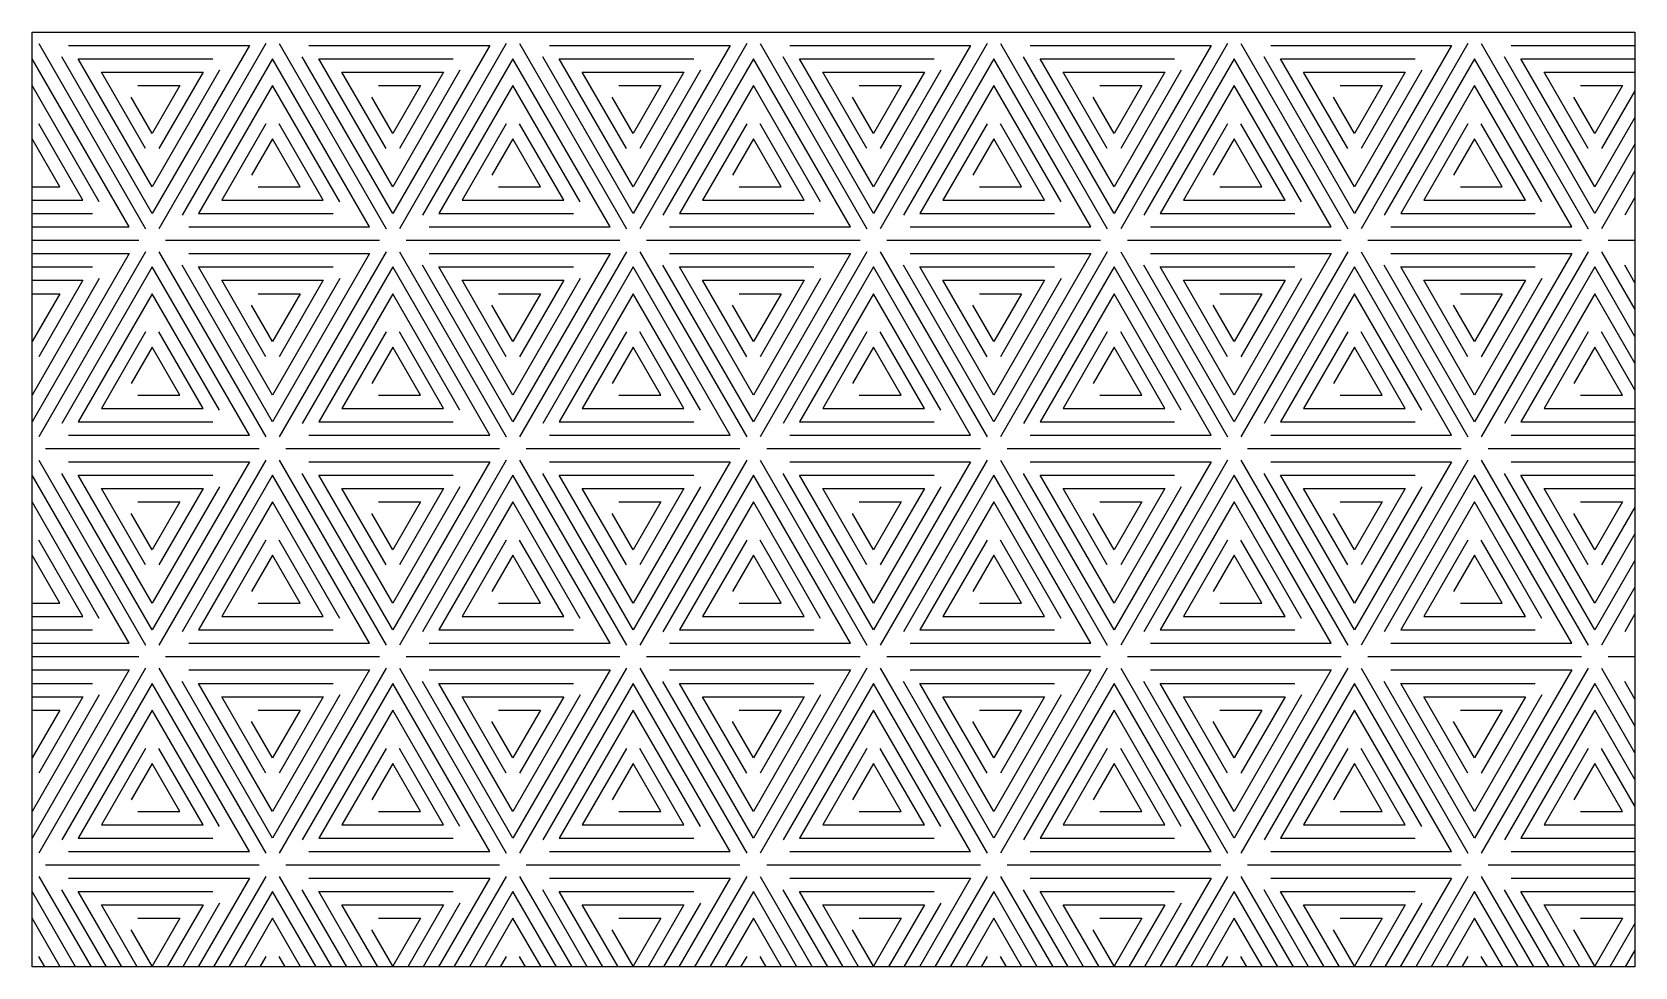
# Model space of a CAD drawing. Header units: millimetres. Extents: x 0 to 120, y 0 to 70.
import ezdxf

# ---------------------------------------------------------------- set-up
doc = ezdxf.new("R2010")
doc.units = ezdxf.units.MM
doc.layers.add('CUT', color=1, linetype='CONTINUOUS')

msp = doc.modelspace()

# ---------------------------------------------------------------- linework, layer by layer
at = {"layer": 'CUT'}
for p, q in [((1, 70), (17, 70)), ((19, 70), (35, 70)), ((37, 70), (53, 70)), ((55, 70), (71, 70)), ((73, 70), (89, 70)), ((91, 70), (107, 70)), ((109, 70), (120, 70)), ((0.5, 69.134), (8.5, 55.2776)), ((17.5, 69.134), (9.5, 55.2776)), ((18.5, 69.134), (26.5, 55.2776)), ((35.5, 69.134), (27.5, 55.2776)), ((36.5, 69.134), (44.5, 55.2776)), ((53.5, 69.134), (45.5, 55.2776)), ((54.5, 69.134), (62.5, 55.2776)), ((71.5, 69.134), (63.5, 55.2776)), ((72.5, 69.134), (80.5, 55.2776)), ((89.5, 69.134), (81.5, 55.2776)), ((90.5, 69.134), (98.5, 55.2776)), ((107.5, 69.134), (99.5, 55.2776)), ((108.5, 69.134), (116.5, 55.2776)), ((110.7321, 69), (120, 69)), ((120, 65.6077), (117.5, 61.2776)), ((120, 59.6077), (117.5, 55.2776)), ((120, 57.6077), (119.2321, 56.2776)), ((0, 56.4115), (4.5359, 56.4115)), ((0, 54.4115), (8, 54.4115)), ((10, 54.4115), (26, 54.4115)), ((28, 54.4115), (44, 54.4115)), ((46, 54.4115), (62, 54.4115)), ((64, 54.4115), (80, 54.4115)), ((82, 54.4115), (98, 54.4115)), ((100, 54.4115), (116, 54.4115)), ((118, 54.4115), (120, 54.4115)), ((8.5, 53.5455), (0.5, 39.6891)), ((9.5, 53.5455), (17.5, 39.6891)), ((26.5, 53.5455), (18.5, 39.6891)), ((27.5, 53.5455), (35.5, 39.6891)), ((44.5, 53.5455), (36.5, 39.6891)), ((45.5, 53.5455), (53.5, 39.6891)), ((62.5, 53.5455), (54.5, 39.6891)), ((63.5, 53.5455), (71.5, 39.6891)), ((80.5, 53.5455), (72.5, 39.6891)), ((81.5, 53.5455), (89.5, 39.6891)), ((98.5, 53.5455), (90.5, 39.6891)), ((99.5, 53.5455), (107.5, 39.6891)), ((116.5, 53.5455), (108.5, 39.6891)), ((117.5, 53.5455), (120, 49.2154)), ((0, 52.4115), (4.5359, 52.4115)), ((120, 51.2154), (119.2321, 52.5455)), ((120, 43.2154), (117.5, 47.5455)), ((110.7321, 39.8231), (120, 39.8231)), ((1, 38.8231), (17, 38.8231)), ((19, 38.8231), (35, 38.8231)), ((37, 38.8231), (53, 38.8231)), ((55, 38.8231), (71, 38.8231)), ((73, 38.8231), (89, 38.8231)), ((91, 38.8231), (107, 38.8231)), ((109, 38.8231), (120, 38.8231)), ((0.5, 37.9571), (8.5, 24.1007)), ((17.5, 37.9571), (9.5, 24.1007)), ((18.5, 37.9571), (26.5, 24.1007)), ((35.5, 37.9571), (27.5, 24.1007)), ((36.5, 37.9571), (44.5, 24.1007)), ((53.5, 37.9571), (45.5, 24.1007)), ((54.5, 37.9571), (62.5, 24.1007)), ((71.5, 37.9571), (63.5, 24.1007)), ((72.5, 37.9571), (80.5, 24.1007)), ((89.5, 37.9571), (81.5, 24.1007)), ((90.5, 37.9571), (98.5, 24.1007)), ((107.5, 37.9571), (99.5, 24.1007)), ((108.5, 37.9571), (116.5, 24.1007)), ((110.7321, 37.8231), (120, 37.8231)), ((120, 34.4308), (117.5, 30.1007)), ((120, 28.4308), (117.5, 24.1007)), ((120, 26.4308), (119.2321, 25.1007)), ((0, 25.2346), (4.5359, 25.2346)), ((0, 23.2346), (8, 23.2346)), ((10, 23.2346), (26, 23.2346)), ((28, 23.2346), (44, 23.2346)), ((46, 23.2346), (62, 23.2346)), ((64, 23.2346), (80, 23.2346)), ((82, 23.2346), (98, 23.2346)), ((100, 23.2346), (116, 23.2346)), ((118, 23.2346), (120, 23.2346)), ((8.5, 22.3686), (0.5, 8.5122)), ((9.5, 22.3686), (17.5, 8.5122)), ((26.5, 22.3686), (18.5, 8.5122)), ((27.5, 22.3686), (35.5, 8.5122)), ((44.5, 22.3686), (36.5, 8.5122)), ((45.5, 22.3686), (53.5, 8.5122)), ((62.5, 22.3686), (54.5, 8.5122)), ((63.5, 22.3686), (71.5, 8.5122)), ((80.5, 22.3686), (72.5, 8.5122)), ((81.5, 22.3686), (89.5, 8.5122)), ((98.5, 22.3686), (90.5, 8.5122)), ((99.5, 22.3686), (107.5, 8.5122)), ((116.5, 22.3686), (108.5, 8.5122)), ((117.5, 22.3686), (120, 18.0385)), ((0, 21.2346), (4.5359, 21.2346)), ((120, 20.0385), (119.2321, 21.3686)), ((120, 12.0385), (117.5, 16.3686)), ((110.7321, 8.6462), (120, 8.6462)), ((1, 7.6462), (17, 7.6462)), ((19, 7.6462), (35, 7.6462)), ((37, 7.6462), (53, 7.6462)), ((55, 7.6462), (71, 7.6462)), ((73, 7.6462), (89, 7.6462)), ((91, 7.6462), (107, 7.6462)), ((109, 7.6462), (120, 7.6462)), ((0.5, 6.7801), (4.4145, 0)), ((17.5, 6.7801), (13.5855, 0)), ((18.5, 6.7801), (22.4145, 0)), ((35.5, 6.7801), (31.5855, 0)), ((36.5, 6.7801), (40.4145, 0)), ((53.5, 6.7801), (49.5855, 0)), ((54.5, 6.7801), (58.4145, 0)), ((71.5, 6.7801), (67.5855, 0)), ((72.5, 6.7801), (76.4145, 0)), ((89.5, 6.7801), (85.5855, 0)), ((90.5, 6.7801), (94.4145, 0)), ((107.5, 6.7801), (103.5855, 0)), ((108.5, 6.7801), (112.4145, 0)), ((110.7321, 6.6462), (120, 6.6462)), ((5.5692, 0), (2.2321, 5.7801)), ((23.5692, 0), (20.2321, 5.7801)), ((41.5692, 0), (38.2321, 5.7801)), ((59.5692, 0), (56.2321, 5.7801)), ((77.5692, 0), (74.2321, 5.7801)), ((95.5692, 0), (92.2321, 5.7801)), ((113.5692, 0), (110.2321, 5.7801)), ((14.0359, 4.7801), (11.2761, 0)), ((32.0359, 4.7801), (29.2761, 0)), ((50.0359, 4.7801), (47.2761, 0)), ((68.0359, 4.7801), (65.2761, 0)), ((86.0359, 4.7801), (83.2761, 0)), ((104.0359, 4.7801), (101.2761, 0)), ((120, 3.2539), (118.1214, 0)), ((120, 1.2539), (119.2761, 0)), ((0.9504, 0), (0.5, 0.7801)), ((17.5, 0.7801), (17.0496, 0)), ((18.9504, 0), (18.5, 0.7801)), ((35.5, 0.7801), (35.0496, 0)), ((36.9504, 0), (36.5, 0.7801)), ((53.5, 0.7801), (53.0496, 0)), ((54.9504, 0), (54.5, 0.7801)), ((71.5, 0.7801), (71.0496, 0)), ((72.9504, 0), (72.5, 0.7801)), ((89.5, 0.7801), (89.0496, 0)), ((90.9504, 0), (90.5, 0.7801)), ((107.5, 0.7801), (107.0496, 0)), ((108.9504, 0), (108.5, 0.7801))]:
    msp.add_line(p, q, dxfattribs=at)
for points in [[(0, 70), (120, 70), (120, 0), (0, 0), (0, 70)], [(2.7321, 69), (16.2679, 69), (9, 56.4115), (2.2321, 68.134)], [(20.7321, 69), (34.2679, 69), (27, 56.4115), (20.2321, 68.134)], [(38.7321, 69), (52.2679, 69), (45, 56.4115), (38.2321, 68.134)], [(56.7321, 69), (70.2679, 69), (63, 56.4115), (56.2321, 68.134)], [(74.7321, 69), (88.2679, 69), (81, 56.4115), (74.2321, 68.134)], [(92.7321, 69), (106.2679, 69), (99, 56.4115), (92.2321, 68.134)], [(0, 55.4115), (7.2679, 55.4115), (0, 68), (0, 68)], [(14.0359, 67.134), (9, 58.4115), (3.4641, 68), (13.5359, 68)], [(11.7321, 55.4115), (25.2679, 55.4115), (18, 68), (11.2321, 56.2776)], [(32.0359, 67.134), (27, 58.4115), (21.4641, 68), (31.5359, 68)], [(29.7321, 55.4115), (43.2679, 55.4115), (36, 68), (29.2321, 56.2776)], [(50.0359, 67.134), (45, 58.4115), (39.4641, 68), (49.5359, 68)], [(47.7321, 55.4115), (61.2679, 55.4115), (54, 68), (47.2321, 56.2776)], [(68.0359, 67.134), (63, 58.4115), (57.4641, 68), (67.5359, 68)], [(65.7321, 55.4115), (79.2679, 55.4115), (72, 68), (65.2321, 56.2776)], [(86.0359, 67.134), (81, 58.4115), (75.4641, 68), (85.5359, 68)], [(83.7321, 55.4115), (97.2679, 55.4115), (90, 68), (83.2321, 56.2776)], [(104.0359, 67.134), (99, 58.4115), (93.4641, 68), (103.5359, 68)], [(101.7321, 55.4115), (115.2679, 55.4115), (108, 68), (101.2321, 56.2776)], [(120, 61.6077), (117, 56.4115), (110.2321, 68.134)], [(120, 63.6077), (117, 58.4115), (111.4641, 68), (120, 68)], [(5.0359, 57.2776), (0, 66), (0, 66)], [(8.5, 61.2776), (5.1962, 67), (12.8038, 67), (9.5, 61.2776)], [(7.9282, 66), (11.0718, 66), (9, 62.4115), (7.4282, 65.134)], [(23.0359, 57.2776), (18, 66), (12.4641, 56.4115), (22.5359, 56.4115)], [(26.5, 61.2776), (23.1962, 67), (30.8038, 67), (27.5, 61.2776)], [(25.9282, 66), (29.0718, 66), (27, 62.4115), (25.4282, 65.134)], [(41.0359, 57.2776), (36, 66), (30.4641, 56.4115), (40.5359, 56.4115)], [(44.5, 61.2776), (41.1962, 67), (48.8038, 67), (45.5, 61.2776)], [(43.9282, 66), (47.0718, 66), (45, 62.4115), (43.4282, 65.134)], [(59.0359, 57.2776), (54, 66), (48.4641, 56.4115), (58.5359, 56.4115)], [(62.5, 61.2776), (59.1962, 67), (66.8038, 67), (63.5, 61.2776)], [(61.9282, 66), (65.0718, 66), (63, 62.4115), (61.4282, 65.134)], [(77.0359, 57.2776), (72, 66), (66.4641, 56.4115), (76.5359, 56.4115)], [(80.5, 61.2776), (77.1962, 67), (84.8038, 67), (81.5, 61.2776)], [(79.9282, 66), (83.0718, 66), (81, 62.4115), (79.4282, 65.134)], [(95.0359, 57.2776), (90, 66), (84.4641, 56.4115), (94.5359, 56.4115)], [(98.5, 61.2776), (95.1962, 67), (102.8038, 67), (99.5, 61.2776)], [(97.9282, 66), (101.0718, 66), (99, 62.4115), (97.4282, 65.134)], [(113.0359, 57.2776), (108, 66), (102.4641, 56.4115), (112.5359, 56.4115)], [(116.5, 61.2776), (113.1962, 67), (120, 67)], [(115.9282, 66), (119.0718, 66), (117, 62.4115), (115.4282, 65.134)], [(0, 57.4115), (3.8038, 57.4115), (0.5, 63.134)], [(17.5, 63.134), (14.1962, 57.4115), (21.8038, 57.4115), (18.5, 63.134)], [(35.5, 63.134), (32.1962, 57.4115), (39.8038, 57.4115), (36.5, 63.134)], [(53.5, 63.134), (50.1962, 57.4115), (57.8038, 57.4115), (54.5, 63.134)], [(71.5, 63.134), (68.1962, 57.4115), (75.8038, 57.4115), (72.5, 63.134)], [(89.5, 63.134), (86.1962, 57.4115), (93.8038, 57.4115), (90.5, 63.134)], [(107.5, 63.134), (104.1962, 57.4115), (111.8038, 57.4115), (108.5, 63.134)], [(0, 58.4115), (2.0718, 58.4115), (0, 62), (0, 62)], [(16.9282, 58.4115), (20.0718, 58.4115), (18, 62), (16.4282, 59.2776)], [(34.9282, 58.4115), (38.0718, 58.4115), (36, 62), (34.4282, 59.2776)], [(52.9282, 58.4115), (56.0718, 58.4115), (54, 62), (52.4282, 59.2776)], [(70.9282, 58.4115), (74.0718, 58.4115), (72, 62), (70.4282, 59.2776)], [(88.9282, 58.4115), (92.0718, 58.4115), (90, 62), (88.4282, 59.2776)], [(106.9282, 58.4115), (110.0718, 58.4115), (108, 62), (106.4282, 59.2776)], [(0, 53.4115), (7.2679, 53.4115), (0, 40.8231), (0, 40.8231)], [(11.7321, 53.4115), (25.2679, 53.4115), (18, 40.8231), (11.2321, 52.5455)], [(29.7321, 53.4115), (43.2679, 53.4115), (36, 40.8231), (29.2321, 52.5455)], [(47.7321, 53.4115), (61.2679, 53.4115), (54, 40.8231), (47.2321, 52.5455)], [(65.7321, 53.4115), (79.2679, 53.4115), (72, 40.8231), (65.2321, 52.5455)], [(83.7321, 53.4115), (97.2679, 53.4115), (90, 40.8231), (83.2321, 52.5455)], [(101.7321, 53.4115), (115.2679, 53.4115), (108, 40.8231), (101.2321, 52.5455)], [(2.7321, 39.8231), (16.2679, 39.8231), (9, 52.4115), (2.2321, 40.6891)], [(23.0359, 51.5455), (18, 42.8231), (12.4641, 52.4115), (22.5359, 52.4115)], [(20.7321, 39.8231), (34.2679, 39.8231), (27, 52.4115), (20.2321, 40.6891)], [(41.0359, 51.5455), (36, 42.8231), (30.4641, 52.4115), (40.5359, 52.4115)], [(38.7321, 39.8231), (52.2679, 39.8231), (45, 52.4115), (38.2321, 40.6891)], [(59.0359, 51.5455), (54, 42.8231), (48.4641, 52.4115), (58.5359, 52.4115)], [(56.7321, 39.8231), (70.2679, 39.8231), (63, 52.4115), (56.2321, 40.6891)], [(77.0359, 51.5455), (72, 42.8231), (66.4641, 52.4115), (76.5359, 52.4115)], [(74.7321, 39.8231), (88.2679, 39.8231), (81, 52.4115), (74.2321, 40.6891)], [(95.0359, 51.5455), (90, 42.8231), (84.4641, 52.4115), (94.5359, 52.4115)], [(92.7321, 39.8231), (106.2679, 39.8231), (99, 52.4115), (92.2321, 40.6891)], [(113.0359, 51.5455), (108, 42.8231), (102.4641, 52.4115), (112.5359, 52.4115)], [(120, 47.2154), (117, 52.4115), (110.2321, 40.6891)], [(5.0359, 51.5455), (0, 42.8231), (0, 42.8231)], [(0, 51.4115), (3.8038, 51.4115), (0.5, 45.6891)], [(0, 50.4115), (2.0718, 50.4115), (0, 46.8231), (0, 46.8231)], [(14.0359, 41.6891), (9, 50.4115), (3.4641, 40.8231), (13.5359, 40.8231)], [(17.5, 45.6891), (14.1962, 51.4115), (21.8038, 51.4115), (18.5, 45.6891)], [(16.9282, 50.4115), (20.0718, 50.4115), (18, 46.8231), (16.4282, 49.5455)], [(32.0359, 41.6891), (27, 50.4115), (21.4641, 40.8231), (31.5359, 40.8231)], [(35.5, 45.6891), (32.1962, 51.4115), (39.8038, 51.4115), (36.5, 45.6891)], [(34.9282, 50.4115), (38.0718, 50.4115), (36, 46.8231), (34.4282, 49.5455)], [(50.0359, 41.6891), (45, 50.4115), (39.4641, 40.8231), (49.5359, 40.8231)], [(53.5, 45.6891), (50.1962, 51.4115), (57.8038, 51.4115), (54.5, 45.6891)], [(52.9282, 50.4115), (56.0718, 50.4115), (54, 46.8231), (52.4282, 49.5455)], [(68.0359, 41.6891), (63, 50.4115), (57.4641, 40.8231), (67.5359, 40.8231)], [(71.5, 45.6891), (68.1962, 51.4115), (75.8038, 51.4115), (72.5, 45.6891)], [(70.9282, 50.4115), (74.0718, 50.4115), (72, 46.8231), (70.4282, 49.5455)], [(86.0359, 41.6891), (81, 50.4115), (75.4641, 40.8231), (85.5359, 40.8231)], [(89.5, 45.6891), (86.1962, 51.4115), (93.8038, 51.4115), (90.5, 45.6891)], [(88.9282, 50.4115), (92.0718, 50.4115), (90, 46.8231), (88.4282, 49.5455)], [(104.0359, 41.6891), (99, 50.4115), (93.4641, 40.8231), (103.5359, 40.8231)], [(107.5, 45.6891), (104.1962, 51.4115), (111.8038, 51.4115), (108.5, 45.6891)], [(106.9282, 50.4115), (110.0718, 50.4115), (108, 46.8231), (106.4282, 49.5455)], [(120, 45.2154), (117, 50.4115), (111.4641, 40.8231), (120, 40.8231)], [(8.5, 47.5455), (5.1962, 41.8231), (12.8038, 41.8231), (9.5, 47.5455)], [(26.5, 47.5455), (23.1962, 41.8231), (30.8038, 41.8231), (27.5, 47.5455)], [(44.5, 47.5455), (41.1962, 41.8231), (48.8038, 41.8231), (45.5, 47.5455)], [(62.5, 47.5455), (59.1962, 41.8231), (66.8038, 41.8231), (63.5, 47.5455)], [(80.5, 47.5455), (77.1962, 41.8231), (84.8038, 41.8231), (81.5, 47.5455)], [(98.5, 47.5455), (95.1962, 41.8231), (102.8038, 41.8231), (99.5, 47.5455)], [(116.5, 47.5455), (113.1962, 41.8231), (120, 41.8231)], [(7.9282, 42.8231), (11.0718, 42.8231), (9, 46.4115), (7.4282, 43.6891)], [(25.9282, 42.8231), (29.0718, 42.8231), (27, 46.4115), (25.4282, 43.6891)], [(43.9282, 42.8231), (47.0718, 42.8231), (45, 46.4115), (43.4282, 43.6891)], [(61.9282, 42.8231), (65.0718, 42.8231), (63, 46.4115), (61.4282, 43.6891)], [(79.9282, 42.8231), (83.0718, 42.8231), (81, 46.4115), (79.4282, 43.6891)], [(97.9282, 42.8231), (101.0718, 42.8231), (99, 46.4115), (97.4282, 43.6891)], [(115.9282, 42.8231), (119.0718, 42.8231), (117, 46.4115), (115.4282, 43.6891)], [(2.7321, 37.8231), (16.2679, 37.8231), (9, 25.2346), (2.2321, 36.9571)], [(20.7321, 37.8231), (34.2679, 37.8231), (27, 25.2346), (20.2321, 36.9571)], [(38.7321, 37.8231), (52.2679, 37.8231), (45, 25.2346), (38.2321, 36.9571)], [(56.7321, 37.8231), (70.2679, 37.8231), (63, 25.2346), (56.2321, 36.9571)], [(74.7321, 37.8231), (88.2679, 37.8231), (81, 25.2346), (74.2321, 36.9571)], [(92.7321, 37.8231), (106.2679, 37.8231), (99, 25.2346), (92.2321, 36.9571)], [(0, 24.2346), (7.2679, 24.2346), (0, 36.8231), (0, 36.8231)], [(14.0359, 35.9571), (9, 27.2346), (3.4641, 36.8231), (13.5359, 36.8231)], [(11.7321, 24.2346), (25.2679, 24.2346), (18, 36.8231), (11.2321, 25.1007)], [(32.0359, 35.9571), (27, 27.2346), (21.4641, 36.8231), (31.5359, 36.8231)], [(29.7321, 24.2346), (43.2679, 24.2346), (36, 36.8231), (29.2321, 25.1007)], [(50.0359, 35.9571), (45, 27.2346), (39.4641, 36.8231), (49.5359, 36.8231)], [(47.7321, 24.2346), (61.2679, 24.2346), (54, 36.8231), (47.2321, 25.1007)], [(68.0359, 35.9571), (63, 27.2346), (57.4641, 36.8231), (67.5359, 36.8231)], [(65.7321, 24.2346), (79.2679, 24.2346), (72, 36.8231), (65.2321, 25.1007)], [(86.0359, 35.9571), (81, 27.2346), (75.4641, 36.8231), (85.5359, 36.8231)], [(83.7321, 24.2346), (97.2679, 24.2346), (90, 36.8231), (83.2321, 25.1007)], [(104.0359, 35.9571), (99, 27.2346), (93.4641, 36.8231), (103.5359, 36.8231)], [(101.7321, 24.2346), (115.2679, 24.2346), (108, 36.8231), (101.2321, 25.1007)], [(120, 30.4308), (117, 25.2346), (110.2321, 36.9571)], [(120, 32.4308), (117, 27.2346), (111.4641, 36.8231), (120, 36.8231)], [(5.0359, 26.1007), (0, 34.8231), (0, 34.8231)], [(8.5, 30.1007), (5.1962, 35.8231), (12.8038, 35.8231), (9.5, 30.1007)], [(7.9282, 34.8231), (11.0718, 34.8231), (9, 31.2346), (7.4282, 33.9571)], [(23.0359, 26.1007), (18, 34.8231), (12.4641, 25.2346), (22.5359, 25.2346)], [(26.5, 30.1007), (23.1962, 35.8231), (30.8038, 35.8231), (27.5, 30.1007)], [(25.9282, 34.8231), (29.0718, 34.8231), (27, 31.2346), (25.4282, 33.9571)], [(41.0359, 26.1007), (36, 34.8231), (30.4641, 25.2346), (40.5359, 25.2346)], [(44.5, 30.1007), (41.1962, 35.8231), (48.8038, 35.8231), (45.5, 30.1007)], [(43.9282, 34.8231), (47.0718, 34.8231), (45, 31.2346), (43.4282, 33.9571)], [(59.0359, 26.1007), (54, 34.8231), (48.4641, 25.2346), (58.5359, 25.2346)], [(62.5, 30.1007), (59.1962, 35.8231), (66.8038, 35.8231), (63.5, 30.1007)], [(61.9282, 34.8231), (65.0718, 34.8231), (63, 31.2346), (61.4282, 33.9571)], [(77.0359, 26.1007), (72, 34.8231), (66.4641, 25.2346), (76.5359, 25.2346)], [(80.5, 30.1007), (77.1962, 35.8231), (84.8038, 35.8231), (81.5, 30.1007)], [(79.9282, 34.8231), (83.0718, 34.8231), (81, 31.2346), (79.4282, 33.9571)], [(95.0359, 26.1007), (90, 34.8231), (84.4641, 25.2346), (94.5359, 25.2346)], [(98.5, 30.1007), (95.1962, 35.8231), (102.8038, 35.8231), (99.5, 30.1007)], [(97.9282, 34.8231), (101.0718, 34.8231), (99, 31.2346), (97.4282, 33.9571)], [(113.0359, 26.1007), (108, 34.8231), (102.4641, 25.2346), (112.5359, 25.2346)], [(116.5, 30.1007), (113.1962, 35.8231), (120, 35.8231)], [(115.9282, 34.8231), (119.0718, 34.8231), (117, 31.2346), (115.4282, 33.9571)], [(0, 26.2346), (3.8038, 26.2346), (0.5, 31.9571)], [(17.5, 31.9571), (14.1962, 26.2346), (21.8038, 26.2346), (18.5, 31.9571)], [(35.5, 31.9571), (32.1962, 26.2346), (39.8038, 26.2346), (36.5, 31.9571)], [(53.5, 31.9571), (50.1962, 26.2346), (57.8038, 26.2346), (54.5, 31.9571)], [(71.5, 31.9571), (68.1962, 26.2346), (75.8038, 26.2346), (72.5, 31.9571)], [(89.5, 31.9571), (86.1962, 26.2346), (93.8038, 26.2346), (90.5, 31.9571)], [(107.5, 31.9571), (104.1962, 26.2346), (111.8038, 26.2346), (108.5, 31.9571)], [(0, 27.2346), (2.0718, 27.2346), (0, 30.8231), (0, 30.8231)], [(16.9282, 27.2346), (20.0718, 27.2346), (18, 30.8231), (16.4282, 28.1007)], [(34.9282, 27.2346), (38.0718, 27.2346), (36, 30.8231), (34.4282, 28.1007)], [(52.9282, 27.2346), (56.0718, 27.2346), (54, 30.8231), (52.4282, 28.1007)], [(70.9282, 27.2346), (74.0718, 27.2346), (72, 30.8231), (70.4282, 28.1007)], [(88.9282, 27.2346), (92.0718, 27.2346), (90, 30.8231), (88.4282, 28.1007)], [(106.9282, 27.2346), (110.0718, 27.2346), (108, 30.8231), (106.4282, 28.1007)], [(0, 22.2346), (7.2679, 22.2346), (0, 9.6462), (0, 9.6462)], [(11.7321, 22.2346), (25.2679, 22.2346), (18, 9.6462), (11.2321, 21.3686)], [(29.7321, 22.2346), (43.2679, 22.2346), (36, 9.6462), (29.2321, 21.3686)], [(47.7321, 22.2346), (61.2679, 22.2346), (54, 9.6462), (47.2321, 21.3686)], [(65.7321, 22.2346), (79.2679, 22.2346), (72, 9.6462), (65.2321, 21.3686)], [(83.7321, 22.2346), (97.2679, 22.2346), (90, 9.6462), (83.2321, 21.3686)], [(101.7321, 22.2346), (115.2679, 22.2346), (108, 9.6462), (101.2321, 21.3686)], [(2.7321, 8.6462), (16.2679, 8.6462), (9, 21.2346), (2.2321, 9.5122)], [(23.0359, 20.3686), (18, 11.6462), (12.4641, 21.2346), (22.5359, 21.2346)], [(20.7321, 8.6462), (34.2679, 8.6462), (27, 21.2346), (20.2321, 9.5122)], [(41.0359, 20.3686), (36, 11.6462), (30.4641, 21.2346), (40.5359, 21.2346)], [(38.7321, 8.6462), (52.2679, 8.6462), (45, 21.2346), (38.2321, 9.5122)], [(59.0359, 20.3686), (54, 11.6462), (48.4641, 21.2346), (58.5359, 21.2346)], [(56.7321, 8.6462), (70.2679, 8.6462), (63, 21.2346), (56.2321, 9.5122)], [(77.0359, 20.3686), (72, 11.6462), (66.4641, 21.2346), (76.5359, 21.2346)], [(74.7321, 8.6462), (88.2679, 8.6462), (81, 21.2346), (74.2321, 9.5122)], [(95.0359, 20.3686), (90, 11.6462), (84.4641, 21.2346), (94.5359, 21.2346)], [(92.7321, 8.6462), (106.2679, 8.6462), (99, 21.2346), (92.2321, 9.5122)], [(113.0359, 20.3686), (108, 11.6462), (102.4641, 21.2346), (112.5359, 21.2346)], [(120, 16.0385), (117, 21.2346), (110.2321, 9.5122)], [(5.0359, 20.3686), (0, 11.6462), (0, 11.6462)], [(0, 20.2346), (3.8038, 20.2346), (0.5, 14.5122)], [(0, 19.2346), (2.0718, 19.2346), (0, 15.6462), (0, 15.6462)], [(14.0359, 10.5122), (9, 19.2346), (3.4641, 9.6462), (13.5359, 9.6462)], [(17.5, 14.5122), (14.1962, 20.2346), (21.8038, 20.2346), (18.5, 14.5122)], [(16.9282, 19.2346), (20.0718, 19.2346), (18, 15.6462), (16.4282, 18.3686)], [(32.0359, 10.5122), (27, 19.2346), (21.4641, 9.6462), (31.5359, 9.6462)], [(35.5, 14.5122), (32.1962, 20.2346), (39.8038, 20.2346), (36.5, 14.5122)], [(34.9282, 19.2346), (38.0718, 19.2346), (36, 15.6462), (34.4282, 18.3686)], [(50.0359, 10.5122), (45, 19.2346), (39.4641, 9.6462), (49.5359, 9.6462)], [(53.5, 14.5122), (50.1962, 20.2346), (57.8038, 20.2346), (54.5, 14.5122)], [(52.9282, 19.2346), (56.0718, 19.2346), (54, 15.6462), (52.4282, 18.3686)], [(68.0359, 10.5122), (63, 19.2346), (57.4641, 9.6462), (67.5359, 9.6462)], [(71.5, 14.5122), (68.1962, 20.2346), (75.8038, 20.2346), (72.5, 14.5122)], [(70.9282, 19.2346), (74.0718, 19.2346), (72, 15.6462), (70.4282, 18.3686)], [(86.0359, 10.5122), (81, 19.2346), (75.4641, 9.6462), (85.5359, 9.6462)], [(89.5, 14.5122), (86.1962, 20.2346), (93.8038, 20.2346), (90.5, 14.5122)], [(88.9282, 19.2346), (92.0718, 19.2346), (90, 15.6462), (88.4282, 18.3686)], [(104.0359, 10.5122), (99, 19.2346), (93.4641, 9.6462), (103.5359, 9.6462)], [(107.5, 14.5122), (104.1962, 20.2346), (111.8038, 20.2346), (108.5, 14.5122)], [(106.9282, 19.2346), (110.0718, 19.2346), (108, 15.6462), (106.4282, 18.3686)], [(120, 14.0385), (117, 19.2346), (111.4641, 9.6462), (120, 9.6462)], [(8.5, 16.3686), (5.1962, 10.6462), (12.8038, 10.6462), (9.5, 16.3686)], [(26.5, 16.3686), (23.1962, 10.6462), (30.8038, 10.6462), (27.5, 16.3686)], [(44.5, 16.3686), (41.1962, 10.6462), (48.8038, 10.6462), (45.5, 16.3686)], [(62.5, 16.3686), (59.1962, 10.6462), (66.8038, 10.6462), (63.5, 16.3686)], [(80.5, 16.3686), (77.1962, 10.6462), (84.8038, 10.6462), (81.5, 16.3686)], [(98.5, 16.3686), (95.1962, 10.6462), (102.8038, 10.6462), (99.5, 16.3686)], [(116.5, 16.3686), (113.1962, 10.6462), (120, 10.6462)], [(7.9282, 11.6462), (11.0718, 11.6462), (9, 15.2346), (7.4282, 12.5122)], [(25.9282, 11.6462), (29.0718, 11.6462), (27, 15.2346), (25.4282, 12.5122)], [(43.9282, 11.6462), (47.0718, 11.6462), (45, 15.2346), (43.4282, 12.5122)], [(61.9282, 11.6462), (65.0718, 11.6462), (63, 15.2346), (61.4282, 12.5122)], [(79.9282, 11.6462), (83.0718, 11.6462), (81, 15.2346), (79.4282, 12.5122)], [(97.9282, 11.6462), (101.0718, 11.6462), (99, 15.2346), (97.4282, 12.5122)], [(115.9282, 11.6462), (119.0718, 11.6462), (117, 15.2346), (115.4282, 12.5122)], [(2.7321, 6.6462), (16.2679, 6.6462), (12.4308, 0)], [(20.7321, 6.6462), (34.2679, 6.6462), (30.4308, 0)], [(38.7321, 6.6462), (52.2679, 6.6462), (48.4308, 0)], [(56.7321, 6.6462), (70.2679, 6.6462), (66.4308, 0)], [(74.7321, 6.6462), (88.2679, 6.6462), (84.4308, 0)], [(92.7321, 6.6462), (106.2679, 6.6462), (102.4308, 0)], [(3.2598, 0), (0, 5.6462), (0, 5.6462)], [(6.7239, 0), (3.4641, 5.6462), (13.5359, 5.6462)], [(21.2598, 0), (18, 5.6462), (14.7402, 0)], [(24.7239, 0), (21.4641, 5.6462), (31.5359, 5.6462)], [(39.2598, 0), (36, 5.6462), (32.7402, 0)], [(42.7239, 0), (39.4641, 5.6462), (49.5359, 5.6462)], [(57.2598, 0), (54, 5.6462), (50.7402, 0)], [(60.7239, 0), (57.4641, 5.6462), (67.5359, 5.6462)], [(75.2598, 0), (72, 5.6462), (68.7402, 0)], [(78.7239, 0), (75.4641, 5.6462), (85.5359, 5.6462)], [(93.2598, 0), (90, 5.6462), (86.7402, 0)], [(96.7239, 0), (93.4641, 5.6462), (103.5359, 5.6462)], [(111.2598, 0), (108, 5.6462), (104.7402, 0)], [(114.7239, 0), (111.4641, 5.6462), (120, 5.6462)], [(2.1051, 0), (0, 3.6462), (0, 3.6462)], [(7.8786, 0), (5.1962, 4.6462), (12.8038, 4.6462), (10.1214, 0)], [(7.9282, 3.6462), (11.0718, 3.6462), (9, 0.0577), (7.4282, 2.7801)], [(20.1051, 0), (18, 3.6462), (15.8949, 0)], [(25.8786, 0), (23.1962, 4.6462), (30.8038, 4.6462), (28.1214, 0)], [(25.9282, 3.6462), (29.0718, 3.6462), (27, 0.0577), (25.4282, 2.7801)], [(38.1051, 0), (36, 3.6462), (33.8949, 0)], [(43.8786, 0), (41.1962, 4.6462), (48.8038, 4.6462), (46.1214, 0)], [(43.9282, 3.6462), (47.0718, 3.6462), (45, 0.0577), (43.4282, 2.7801)], [(56.1051, 0), (54, 3.6462), (51.8949, 0)], [(61.8786, 0), (59.1962, 4.6462), (66.8038, 4.6462), (64.1214, 0)], [(61.9282, 3.6462), (65.0718, 3.6462), (63, 0.0577), (61.4282, 2.7801)], [(74.1051, 0), (72, 3.6462), (69.8949, 0)], [(79.8786, 0), (77.1962, 4.6462), (84.8038, 4.6462), (82.1214, 0)], [(79.9282, 3.6462), (83.0718, 3.6462), (81, 0.0577), (79.4282, 2.7801)], [(92.1051, 0), (90, 3.6462), (87.8949, 0)], [(97.8786, 0), (95.1962, 4.6462), (102.8038, 4.6462), (100.1214, 0)], [(97.9282, 3.6462), (101.0718, 3.6462), (99, 0.0577), (97.4282, 2.7801)], [(110.1051, 0), (108, 3.6462), (105.8949, 0)], [(115.8786, 0), (113.1962, 4.6462), (120, 4.6462)], [(115.9282, 3.6462), (119.0718, 3.6462), (117, 0.0577), (115.4282, 2.7801)]]:
    msp.add_lwpolyline(points, dxfattribs=at)

doc.saveas('drawing.dxf')
